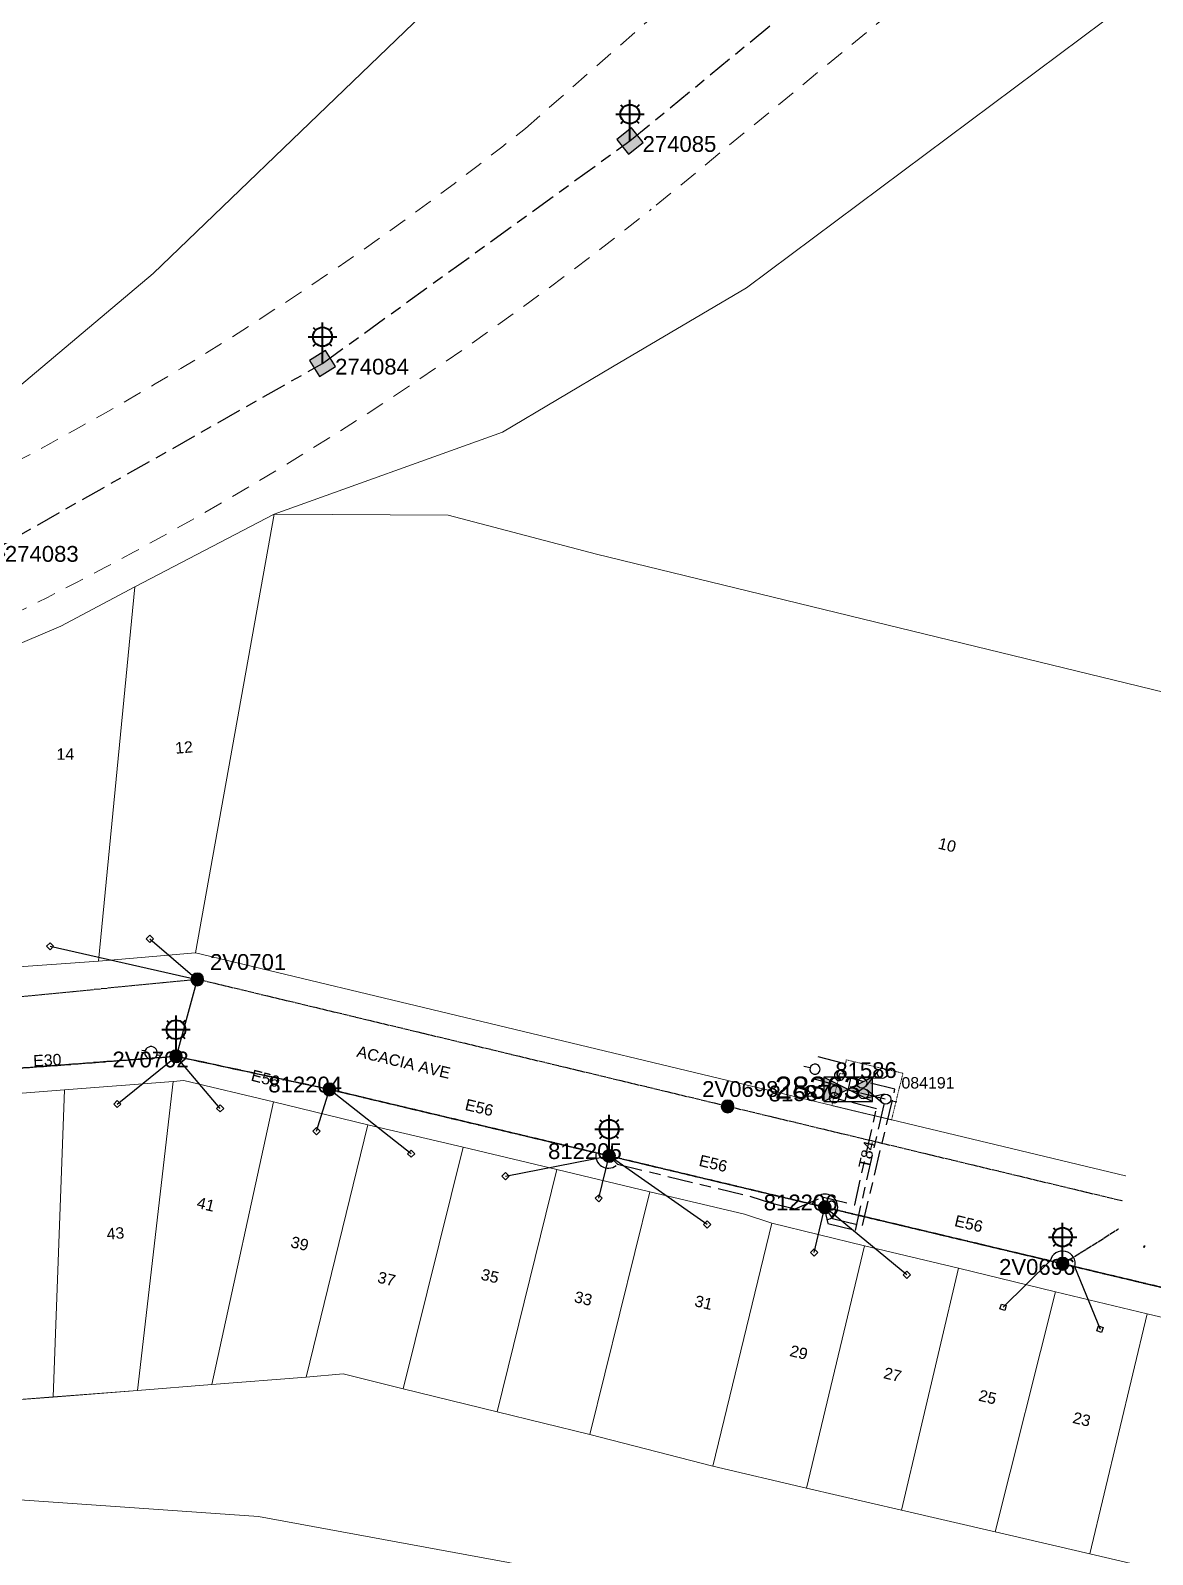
# Model space of a CAD drawing. Header units: metres. Extents: x 304132 to 306101, y 6188673 to 6190119.
# Drawn here: x 304943.7 to 305121, y 6189376.4 to 6189617.4 of the extents above; entities that cross this region are included whole.
import ezdxf
from ezdxf.enums import TextEntityAlignment as Align

# ---------------------------------------------------------------- set-up
doc = ezdxf.new("R2010")
doc.units = ezdxf.units.M
for name, pattern in [('Cable Exist OH', [1, 1, 0]), ('Cable Exist UG', [8.2, 4, -1.2, 1.8, -1.2]), ('Dash', [5, 3, -2]), ('HIDDEN', [0.375, 0.25, -0.125]), ('HIDDEN2', [0.1875, 0.125, -0.0625])]:
    doc.linetypes.add(name, pattern=pattern)
doc.layers.get('0').update_dxf_attribs({"color": 6})
for name, color, linetype, lineweight in [('Cadastre Developer_SP_EXT', 9, 'Continuous', 5), ('Cadastre Land Parcels_SP_EXT', 9, 'Continuous', 5), ('Cadastre Other Property_SP_EXT', 9, 'HIDDEN', 5), ('Cadastre Roads_SP_EXT', 9, 'Continuous', 5)]:
    doc.layers.add(name, color=color, linetype=linetype, lineweight=lineweight)
for name, color, linetype in [('Equip_HV_EXT', 7, 'Continuous'), ('Equip_LV_EXT', 7, 'Continuous'), ('Equip_SP_LV_EXT', 7, 'Continuous'), ('Equip_SP_SL_EXT', 7, 'Continuous'), ('Mains_HV_EXT', 7, 'Continuous'), ('Mains_LV_EXT', 7, 'Continuous'), ('Mains_SL_EXT', 7, 'Continuous'), ('Mains_TR_EXT', 7, 'Continuous'), ('Notes_HV_MISC', 7, 'Continuous'), ('Services_SP_EXT', 7, 'Continuous'), ('Sub_SP_EXT', 7, 'Continuous'), ('SupportsOH_SP_TR_HV_LV_SL_EXT', 7, 'Continuous'), ('SupportsUG_SP_LV_SL_EXT', 7, 'Continuous')]:
    doc.layers.add(name, color=color, linetype=linetype)
doc.styles.add('COLUMN_LABEL', font='arial.ttf')
doc.styles.add('iecARIAL', font='arial.ttf', dxfattribs={"height": 2})
doc.styles.add('POLE_LABEL', font='arial.ttf')
doc.styles.get("Standard").update_dxf_attribs({"font": 'arial.ttf'})
doc.styles.add('SWITCH_LABEL', font='arial.ttf', dxfattribs={"height": 2.5})

# ---------------------------------------------------------------- blocks, each defined once
blk = doc.blocks.new('SUB_PADMOUNT_EXT')
for points in [[(0, 0), (-3.84, 1.92), (-3.84, -1.92)], [(0, 0), (3.84, 1.92), (3.84, -1.92)]]:
    blk.add_hatch(color=256).paths.add_polyline_path(points)
for p, q in [((3.84, 1.92), (-3.84, -1.92)), ((-3.84, 1.92), (3.84, -1.92))]:
    blk.add_line(p, q)
blk.add_lwpolyline([(-3.84, -1.92), (3.84, -1.92), (3.84, 1.92), (-3.84, 1.92)], close=True)
for tag, height, flags, p in [('ASSET_NUM', 3.5, 8, (2, 2)), ('STREET_CODE', 0.2, 9, (1.5, 0)), ('CONSTRUCTED_VOLTAGE', 0.2, 9, (1.5, -0.2)), ('OPERATING_VOLTAGE', 0.2, 9, (1.5, -0.6)), ('ORIENTATION', 0.2, 9, (1.5, -0.8)), ('OWNED_BY', 0.2, 9, (1.5, -1)), ('OPERATED_BY', 0.2, 9, (1.5, -1.2)), ('SECONDARY_VOLTAGE', 0.2, 9, (1.5, -1.6)), ('STATE', 0.2, 9, (1.5, -1.8)), ('SUBSTATION_TYPE', 0.2, 9, (1.5, -2.2)), ('NO_PHASES', 0.2, 9, (1.5, -0.4)), ('MAINTAINED_BY', 0.2, 9, (1.5, -1.4)), ('PARENT', 0.2, 9, (1.5, -2)), ('USAGE', 0.2, 9, (1.5, -2.4)), ('STREETNAME', 0.2, 9, (1.5, -3)), ('SUBURB', 0.2, 9, (1.5, -3.2)), ('Z', 0.2, 1, (1.5, -3.6)), ('LEGEND', 0.2, 9, (1.5, -2.6)), ('LOCATION', 0.2, 9, (1.5, -2.8)), ('NOTES', 0.2, 9, (1.5, -3.4))]:
    blk.add_attdef(tag, text='', height=height, dxfattribs=dict(flags=flags)).set_placement(p, align=Align.MIDDLE_LEFT)
blk = doc.blocks.new('COLUMN_EXT')
blk.add_hatch(color=256).paths.add_polyline_path([(-1.49, 1.48), (-1.49, -1.49), (1.48, -1.49), (1.48, 1.48)])
blk.add_lwpolyline([(-1.49, -1.49), (1.48, -1.49), (1.48, 1.48), (-1.49, 1.48)], close=True)
for tag, height, style, flags, p in [('ASSET_NUM', 2.5, 'COLUMN_LABEL', 8, (2, 2)), ('STRUCTURE_PLANT_NUMBER', 0.2, 'POLE_LABEL', 9, (1.81, 0.03)), ('STREET_CODE', 0.2, 'COLUMN_LABEL', 9, (1.81, -0.2))]:
    blk.add_attdef(tag, text='', height=height, dxfattribs=dict(style=style, flags=flags)).set_placement(p, align=Align.MIDDLE_LEFT)
at = {"flags": 1}
blk.add_attdef('Z', (1.81, -2.35), '', height=0.2, dxfattribs=at)
at = {"flags": 9}
for tag, p in [('COLUMN_TYPE', (1.81, -0.4)), ('OWNED_BY', (1.81, -0.6)), ('STATE', (1.81, -0.8)), ('USAGE', (1.81, -1)), ('STREETNAME', (1.81, -1.6)), ('SUBURB', (1.81, -1.8)), ('LEGEND', (1.81, -1.2)), ('LOCATION', (1.81, -1.4)), ('NOTES', (1.81, -2))]:
    blk.add_attdef(tag, text='', height=0.2, dxfattribs=at).set_placement(p, align=Align.MIDDLE_LEFT)
blk = doc.blocks.new('LV_OH_LINKS_OPEN_EXT')
for p, q in [((-0.17, 4.97), (-0.17, 5.46)), ((0.17, 4.97), (0.17, 5.46)), ((-0.17, 3), (-0.17, 2.5)), ((0.17, 3), (0.17, 2.5))]:
    blk.add_line(p, q)
blk.add_lwpolyline([(0, 2.99, 1), (0, 4.98, 1)], format="xyb", close=True)
at = {"flags": 9}
for tag, p in [('ACTUAL_STATUS', (0, 0)), ('CONSTRUCTED_VOLTAGE', (0, -0.2)), ('OPERATING_VOLTAGE', (0, -0.6)), ('ORIENTATION', (0, -0.8)), ('OWNED_BY', (0, -1)), ('STATE', (0, -1.2)), ('SWITCH_TYPE', (0, -1.4)), ('NO_PHASES', (0, -0.4)), ('USAGE', (0, -1.6)), ('LEGEND', (0, -1.8)), ('NOTES', (0, -2))]:
    blk.add_attdef(tag, text='', height=0.2, dxfattribs=at).set_placement(p, align=Align.MIDDLE_LEFT)
at = {"flags": 1}
blk.add_attdef('Z', (0, 0), '', height=0.2, dxfattribs=at)
blk = doc.blocks.new('SL_LANTERN_EXT')
at = {"lineweight": 40}
for p, q in [((-1.46, 5.68), (-1.06, 5.28)), ((0, 1.97), (0, 6.47)), ((1.46, 5.68), (1.06, 5.28)), ((-2.25, 4.22), (2.25, 4.22)), ((-1.46, 2.76), (-1.06, 3.16)), ((0, 0), (0, 2.72)), ((1.46, 2.76), (1.06, 3.16))]:
    blk.add_line(p, q, dxfattribs=at)
blk.add_circle((0, 4.22), 1.5, dxfattribs=at)
at = {"style": 'iecARIAL', "flags": 8}
blk.add_attdef('ASSET_NUM', (1.5, 1.5), '', height=2.5, dxfattribs=at)
for tag, p, height, flags in [('OPERATING_VOLTAGE', (0.98, -1.65), 0.2, 9), ('ORIENTATION', (0.98, -1.85), 0.2, 9), ('OWNED_BY', (0.98, -2.05), 0.2, 9), ('STATE', (0.98, -2.25), 0.2, 9), ('CONSTRUCTED_VOLTAGE', (0.98, -0.65), 0.2, 9), ('CONTROL_TYPE', (0.98, -0.85), 0.2, 9), ('LANTERN_PURPOSE', (0.98, -1.05), 0.2, 9), ('LANTERN_TYPE', (0.98, -1.25), 0.2, 9), ('NO_PHASES', (0.98, -1.45), 0.2, 9), ('USAGE', (0.98, -2.45), 0.2, 9), ('LNUMBER', (2.18, -3.25), 2.5, 8), ('CEXIST', (0.98, -2.65), 0.2, 9), ('CNEW', (0.98, -2.85), 0.2, 9), ('CNUMBER', (0.98, -3.05), 0.2, 9), ('CREMOVE', (0.98, -3.25), 0.2, 9), ('CREPLACE', (0.98, -3.45), 0.2, 9), ('LKINGHEIGHT', (0.98, -3.65), 0.2, 9), ('LBRACKET', (0.98, -3.85), 0.2, 9), ('LBRACKETVOCAB', (0.98, -4.05), 0.2, 9), ('LCATEGORY', (0.98, -4.25), 0.2, 9), ('LCHARGE1', (0.98, -4.45), 0.2, 9), ('LCHARGE1PERCENT', (0.98, -4.65), 0.2, 9), ('LCHARGE2', (0.98, -4.85), 0.2, 9), ('LCHARGE2PERCENT', (0.98, -5.05), 0.2, 9), ('LCHARGE3', (0.98, -5.25), 0.2, 9), ('LCHARGE3PERCENT', (0.98, -5.45), 0.2, 9), ('LEXIST', (0.98, -5.65), 0.2, 9), ('LLAMP', (0.98, -5.85), 0.2, 9), ('LLAMPVOCAB', (0.98, -6.05), 0.2, 9), ('LMAST', (0.98, -6.25), 0.2, 9), ('LMASTVOCAB', (0.98, -6.45), 0.2, 9), ('LNEW', (0.98, -6.65), 0.2, 9), ('LANTNUMBER', (0.98, -6.85), 0.2, 9), ('LOUTREACH', (0.98, -7.25), 0.2, 9), ('STREETNAME', (0.98, -9.25), 0.2, 9), ('SUBURB', (0.98, -9.45), 0.2, 1), ('LOUTREACHVOCAB', (0.98, -7.45), 0.2, 9), ('LRATECODE', (0.98, -7.65), 0.2, 9), ('LREMOVE', (0.98, -7.85), 0.2, 9), ('LREPLACE', (0.98, -8.05), 0.2, 9), ('LTYPE', (0.98, -8.25), 0.2, 9), ('LTYPEVOCAB', (0.98, -8.45), 0.2, 9), ('LEGEND', (0.98, -8.65), 0.2, 9), ('LOCATION', (0.98, -8.85), 0.2, 9), ('NOTES', (0.98, -9.05), 0.2, 9)]:
    blk.add_attdef(tag, p, '', height=height, dxfattribs=dict(flags=flags))
blk = doc.blocks.new('CCP_EXT')
at = {"flags": 9}
blk.add_attdef('NOTES', text='', height=0.2, dxfattribs=at).set_placement((0, -2), align=Align.MIDDLE_LEFT)
blk.add_wipeout([(0, 0.57), (0.57, 0), (0, -0.57), (-0.57, 0)])
blk.add_lwpolyline([(-0.57, 0), (0, 0.57), (0.57, 0), (0, -0.57), (-0.57, 0)])
at = {"flags": 1}
blk.add_attdef('Z', (0, 0), '', height=0.2, dxfattribs=at)
at = {"flags": 9}
for tag, p in [('CCP_TYPE', (0, 0)), ('CONSTRUCTED_VOLTAGE', (0, -0.2)), ('OPERATING_VOLTAGE', (0, -0.6)), ('ORIENTATION', (0, -0.8)), ('OWNED_BY', (0, -1)), ('STATE', (0, -1.8)), ('NO_PHASES', (0, -0.4)), ('USAGE', (0, -1.2)), ('LEGEND', (0, -1.4)), ('LIFE_SUPPORT', (0, -1.6))]:
    blk.add_attdef(tag, text='', height=0.2, dxfattribs=at).set_placement(p, align=Align.MIDDLE_LEFT)
blk = doc.blocks.new('POLE_EXT')
blk.add_hatch(color=256).paths.add_polyline_path([(-1, 0, 1), (1, 0, 1)])
blk.add_lwpolyline([(-1, 0, 1), (1, 0, 1)], format="xyb", close=True)
for tag, height, flags, p in [('pNumber', 2.5, 8, (-17.84, 2.07)), ('OWNED_BY', 0.2, 9, (1.35, -0.4)), ('SPECIAL_USE', 0.2, 9, (1.35, -0.8)), ('STATE', 0.2, 9, (1.35, -1)), ('cLV', 0.2, 9, (1.35, -1.4)), ('hDepth', 0.2, 9, (1.35, -1.6)), ('hDia', 0.2, 9, (1.35, -1.8)), ('cHV', 0.2, 9, (1.35, -2)), ('PARENT', 0.2, 9, (1.35, -0.6)), ('USAGE', 0.2, 9, (1.35, -1.2)), ('LBRACKET', 0.2, 9, (1.35, -2.2)), ('LExisting', 0.2, 9, (1.35, -2.4)), ('cLinedev', 0.2, 9, (1.35, -3.4)), ('pExisting', 0.2, 9, (1.35, -3.8)), ('pFooting', 0.2, 9, (1.35, -4.4)), ('pNew', 0.2, 9, (1.35, -4.6)), ('LANTNUMBER', 0.2, 9, (1.35, -2.6)), ('LOther', 0.2, 9, (1.35, -2.8)), ('LRemove', 0.2, 9, (1.35, -3)), ('LEGEND', 0.2, 9, (1.35, -3.2)), ('LOCATION', 0.2, 9, (1.35, -3.6)), ('PFNUMBER', 0.2, 9, (1.35, -4)), ('NEWPFNUMBER', 0.2, 9, (1.35, -4.2)), ('pRelocate', 0.2, 9, (1.35, -5)), ('pRemove', 0.2, 9, (1.35, -5.2)), ('pReplace', 0.2, 9, (1.35, -5.4)), ('pStay', 0.2, 9, (1.35, -5.6)), ('pType', 0.2, 9, (1.35, -5.8)), ('cspan', 0.2, 9, (1.35, -6)), ('STREETNAME', 0.2, 9, (1.35, -6.2)), ('SUBURB', 0.2, 9, (1.35, -6.4)), ('OPERATED_BY', 0.2, 9, (1.36, -7.01)), ('NOTES', 0.2, 9, (1.35, -6.6)), ('MAINTAINED_BY', 0.2, 9, (1.36, -6.81))]:
    blk.add_attdef(tag, text='', height=height, dxfattribs=dict(flags=flags)).set_placement(p, align=Align.MIDDLE_LEFT)
at = {"style": 'POLE_LABEL'}
for tag, height, flags, p in [('ASSET_NUM', 2.5, 8, (2, 2)), ('STRUCTURE_PLANT_NUMBER', 0.2, 9, (1.35, 0.03)), ('STREET_CODE', 0.2, 9, (1.35, -0.2))]:
    blk.add_attdef(tag, text='', height=height, dxfattribs=dict(at, flags=flags)).set_placement(p, align=Align.MIDDLE_LEFT)
at = {"flags": 1}
blk.add_attdef('Z', (1.35, -7.33), '', height=0.2, dxfattribs=at)
blk = doc.blocks.new('LV_UG_DFUSE_CLOSED_EXT')
for points in [[(1, 0), (0, 0)], [(5.04, 0.73), (2.16, -0.72)], [(5.05, -0.71), (2.16, 0.72)], [(6.2, 0.01), (7.2, 0.01)]]:
    blk.add_lwpolyline(points)
for centre in [(1.8, 0), (5.4, 0.01)]:
    blk.add_circle(centre, 0.8)
at = {"flags": 9}
for tag, p in [('ACTUAL_STATUS', (0, 0)), ('CONSTRUCTED_VOLTAGE', (0, -0.2)), ('OPERATING_VOLTAGE', (0, -0.6)), ('ORIENTATION', (0, -0.8)), ('STATE', (0, -1)), ('SWITCH_TYPE', (0, -1.2)), ('NO_PHASES', (0, -0.4)), ('USAGE', (0, -1.4)), ('NOTES', (0, -1.6))]:
    blk.add_attdef(tag, text='', height=0.2, dxfattribs=at).set_placement(p, align=Align.MIDDLE_LEFT)
at = {"flags": 1}
blk.add_attdef('Z', (0, 0), '', height=0.2, dxfattribs=at)
blk = doc.blocks.new('SWG_HOLEC_SU_EXT')
blk.add_line((1.8, -2), (5.8, -2))
for points in [[(1, 0), (0, 0)], [(6.6, 0), (7.6, 0)]]:
    blk.add_lwpolyline(points)
for points in [[(1.8, -0.8, 1), (1.8, 0.8, 1)], [(5.8, -0.8, 1), (5.8, 0.8, 1)]]:
    blk.add_lwpolyline(points, format="xyb", close=True)
at = {"style": 'SWITCH_LABEL', "flags": 8}
blk.add_attdef('ASSET_NUM', text='', height=2.5, rotation=179.9544, dxfattribs=at).set_placement((-2.4, 0), align=Align.MIDDLE_LEFT)
at = {"flags": 1}
blk.add_attdef('Z', (0, 0), '', height=0.2, dxfattribs=at)
at = {"flags": 9}
for tag, p in [('ACTUAL_STATUS', (0, -0.4)), ('CONSTRUCTED_VOLTAGE', (0, -0.6)), ('OPERATING_VOLTAGE', (0, -1)), ('ORIENTATION', (0, -1.2)), ('OWNED_BY', (0, -1.4)), ('STATE', (0, -1.8)), ('SWITCH_TYPE', (0, -2)), ('NO_PHASES', (0, -0.8)), ('PARENT', (0, -1.6)), ('USAGE', (0, -2.2)), ('LOCATION', (0, -2.4)), ('STREETNAME', (0, -2.6)), ('SUBURB', (0, -2.8)), ('NOTES', (0, -3))]:
    blk.add_attdef(tag, text='', height=0.2, dxfattribs=at).set_placement(p, align=Align.MIDDLE_LEFT)
at = {"style": 'SWITCH_LABEL', "flags": 9}
blk.add_attdef('STREET_CODE', text='', height=0.2, dxfattribs=at).set_placement((0, -0.2), align=Align.MIDDLE_LEFT)

msp = doc.modelspace()

# ---------------------------------------------------------------- linework, layer by layer
at = {"layer": 'Cadastre Developer_SP_EXT', "linetype": 'Dash'}
for points in [[(305021.93, 6189601.91), (305135.04, 6189701.33), (305140.61, 6189706.17)], [(305176.26, 6189699.64), (305041.82, 6189589.14)]]:
    msp.add_lwpolyline(points, dxfattribs=at)
for points in [[(304891.08, 6189525.93, 0.073435), (305021.93, 6189601.91)], [(305041.82, 6189589.14, -0.074559), (304899.24, 6189506.58)]]:
    msp.add_lwpolyline(points, format="xyb", dxfattribs=at)
at = {"layer": 'Cadastre Land Parcels_SP_EXT', "linetype": 'Continuous'}
for points in [[(304997.04, 6189728.52), (304991.51, 6189729.32), (304985.41, 6189685.82), (304967.47, 6189688.31), (304949.36, 6189690.83), (304935.35, 6189692.79), (304933.53, 6189680.08), (304932.39, 6189672.23), (304938.42, 6189671.39), (304926.72, 6189590.27), (304926, 6189585.3), (304920.47, 6189543.1), (304963.09, 6189578.96), (305031.68, 6189645.04), (305034.84, 6189650.36), (305049.6, 6189675.22), (305051.7, 6189683.95), (305037.17, 6189686.13), (305036.49, 6189681.26), (305021.3, 6189683.44), (305022.04, 6189688.23), (305007.14, 6189690.44), (304992.01, 6189692.69), (304997.04, 6189728.52)], [(305195.9, 6189651.53), (305196.57, 6189655.22), (305116.89, 6189621.51), (305056.89, 6189576.71), (305035.67, 6189564.22), (305018.3, 6189553.92), (304982.19, 6189540.92), (305009.71, 6189540.75), (305033.14, 6189534.61), (305168.88, 6189501.55), (305171.65, 6189516.88), (305174.33, 6189531.62), (305174.94, 6189535.25), (305179.72, 6189561.77), (305182.42, 6189576.74), (305185.11, 6189591.7), (305187.81, 6189606.53), (305190.53, 6189621.59), (305193.23, 6189636.44), (305195.9, 6189651.53)], [(304982.19, 6189540.92), (304960.18, 6189529.43), (304954.46, 6189470.26), (304969.78, 6189471.55), (304982.19, 6189540.92)], [(305168.88, 6189501.55), (305033.14, 6189534.61), (305009.71, 6189540.75), (304982.19, 6189540.92), (304969.78, 6189471.55), (305060.29, 6189449.84), (305155.46, 6189427.02), (305160.79, 6189456.67), (305163.63, 6189471.39), (305166.3, 6189486.4), (305168.88, 6189501.55)], [(304960.18, 6189529.43), (304948.48, 6189523.23), (304937.08, 6189518.39), (304938.88, 6189469.16), (304954.46, 6189470.26), (304960.18, 6189529.43)], [(304947.3, 6189401.34), (304949.09, 6189449.89), (304931.7, 6189448.54), (304933.75, 6189400.3), (304947.3, 6189401.34)], [(304960.59, 6189402.38), (304966.23, 6189451.22), (304949.09, 6189449.89), (304947.3, 6189401.34), (304960.59, 6189402.38)], [(304982.11, 6189447.98), (304967.95, 6189451.38), (304966.23, 6189451.22), (304960.59, 6189402.38), (304972.35, 6189403.32), (304982.11, 6189447.98)], [(304987.27, 6189404.49), (304997.03, 6189444.39), (304982.11, 6189447.98), (304972.35, 6189403.32), (304987.27, 6189404.49)], [(305002.61, 6189402.6), (305012.1, 6189440.83), (304997.03, 6189444.39), (304987.27, 6189404.49), (304993.1, 6189404.97), (305002.61, 6189402.6)], [(305017.48, 6189398.98), (305026.88, 6189437.29), (305012.1, 6189440.83), (305002.61, 6189402.6), (305017.48, 6189398.98)], [(305041.58, 6189433.79), (305026.88, 6189437.29), (305017.48, 6189398.98), (305032.09, 6189395.41), (305041.58, 6189433.79)], [(305051.55, 6189390.37), (305060.9, 6189428.8), (305056.58, 6189430.22), (305041.58, 6189433.79), (305032.09, 6189395.41), (305051.55, 6189390.37)], [(305051.55, 6189390.37), (305066.33, 6189386.93), (305075.51, 6189425.26), (305060.9, 6189428.8), (305051.55, 6189390.37)], [(305081.39, 6189383.45), (305090.38, 6189421.68), (305075.51, 6189425.26), (305066.33, 6189386.93), (305081.39, 6189383.45)], [(305096.17, 6189380.02), (305105.69, 6189417.97), (305090.38, 6189421.68), (305081.39, 6189383.45), (305096.17, 6189380.02)], [(305111.13, 6189376.55), (305120.19, 6189414.49), (305105.69, 6189417.97), (305096.17, 6189380.02), (305111.13, 6189376.55)], [(305125.77, 6189373.13), (305135.16, 6189410.94), (305120.19, 6189414.49), (305111.13, 6189376.55), (305125.77, 6189373.13)], [(305145.03, 6189368.63), (305125.77, 6189373.13), (305111.13, 6189376.55), (305096.17, 6189380.02), (305081.39, 6189383.45), (305066.33, 6189386.93), (305051.55, 6189390.37), (305032.09, 6189395.41), (305017.48, 6189398.98), (305002.61, 6189402.6), (304993.1, 6189404.97), (304987.27, 6189404.49), (304972.35, 6189403.32), (304960.59, 6189402.38), (304947.3, 6189401.33), (304933.75, 6189400.3), (304928.04, 6189399.86), (304920.48, 6189397.25), (304907.72, 6189392.76), (304894.42, 6189388.38), (304979.73, 6189382.46), (305019.24, 6189375.16), (305141.25, 6189347.43), (305145.03, 6189368.63)]]:
    msp.add_lwpolyline(points, close=True, dxfattribs=at)
msp.add_lwpolyline([(305141.25, 6189347.43), (305019.24, 6189375.16), (304979.73, 6189382.46), (304894.42, 6189388.38), (304874.79, 6189388.64), (304854.43, 6189388.95), (304819.53, 6189389.38), (304786.69, 6189389.79), (304770.26, 6189372.97), (304820.04, 6189366.06), (304829.05, 6189364.81), (304985.6, 6189343.1), (305082.86, 6189329.62), (305090.59, 6189328.51), (305102.46, 6189326.92), (305122.25, 6189323.41)], dxfattribs=at)
at = {"layer": 'Cadastre Other Property_SP_EXT', "linetype": 'HIDDEN2'}
msp.add_lwpolyline([(305070.35, 6189447.42), (305079.79, 6189445.16), (305081.6, 6189452.52), (305072.65, 6189454.64), (305072.12, 6189452.41), (305071.63, 6189452.52), (305070.35, 6189447.42)], close=True, dxfattribs=at)
at = {"layer": 'Mains_HV_EXT', "linetype": 'Cable Exist UG'}
msp.add_lwpolyline([(305069.11, 6189431.49), (305070.48, 6189429.56), (305075.19, 6189428.43), (305080.34, 6189450.01), (305073.31, 6189451.73), (305072.95, 6189450)], dxfattribs=at)
at = {"layer": 'Mains_HV_EXT', "linetype": 'Continuous'}
for points in [[(305033.13, 6189439.94, 0.730755), (305036.25, 6189437.96)], [(305070.29, 6189429.87, 0.169889), (305071.04, 6189430.96)]]:
    msp.add_lwpolyline(points, format="xyb", dxfattribs=at)
at = {"layer": 'Mains_LV_EXT', "linetype": 'Cable Exist OH'}
for points in [[(304924.97, 6189452.02), (304966.7, 6189455.2)], [(304966.7, 6189455.2), (304990.94, 6189449.98)]]:
    msp.add_lwpolyline(points, dxfattribs=at)
at = {"layer": 'Mains_LV_EXT', "linetype": 'Cable Exist UG'}
msp.add_lwpolyline([(305069.11, 6189431.49), (305069.74, 6189428.75), (305074.08, 6189427.68), (305078.8, 6189448.41), (305072.89, 6189449.86)], dxfattribs=at)
at = {"layer": 'Mains_LV_EXT', "linetype": 'Continuous'}
for points in [[(305071.2, 6189430.82, 1.021197), (305067.29, 6189431.87)], [(305069.6, 6189429.39, 0.300351), (305071.23, 6189430.87)], [(305108.79, 6189421.93, 0.999988), (305104.87, 6189422.86)]]:
    msp.add_lwpolyline(points, format="xyb", dxfattribs=at)
at = {"layer": 'Mains_SL_EXT', "linetype": 'Cable Exist UG'}
for points in [[(305038.45, 6189599.96), (305092.53, 6189644.41)], [(304989.85, 6189564.76), (305038.45, 6189599.96)], [(304937.65, 6189535.15), (304989.85, 6189564.76)]]:
    msp.add_lwpolyline(points, dxfattribs=at)
at = {"layer": 'Mains_SL_EXT', "linetype": 'Cable Exist OH'}
for points in [[(304966.7, 6189455.2), (304924.97, 6189452.02)], [(305106.83, 6189422.4), (305121.04, 6189431.26)]]:
    msp.add_lwpolyline(points, dxfattribs=at)
at = {"layer": 'Services_SP_EXT'}
msp.add_lwpolyline([(304970.07, 6189467.37), (304966.7, 6189455.2)], dxfattribs=at)

# ---------------------------------------------------------------- block references
at = {"layer": 'Equip_HV_EXT'}
ref = msp.add_blockref('SWG_HOLEC_SU_EXT', (305073.31, 6189451.73), dxfattribs=dict(at, rotation=165.6506677293792))
ref.add_attrib('ASSET_NUM', '81586', dxfattribs={"layer": '0', "height": 2.5, "rotation": 0.3187, "style": 'SWITCH_LABEL'}).set_placement((305070.91, 6189452.98), align=Align.MIDDLE_LEFT)
ref = msp.add_blockref('SWG_HOLEC_SU_EXT', (305072.48, 6189448.18), dxfattribs=dict(at, rotation=164.8047513007346))
ref.add_attrib('ASSET_NUM', '81587', dxfattribs={"layer": '0', "height": 2.5, "rotation": 0.7021, "style": 'SWITCH_LABEL'}).set_placement((305070.08, 6189449.43), align=Align.MIDDLE_RIGHT)
at = {"layer": 'Equip_LV_EXT'}
for p, rotation in [((305073.46, 6189450.22), 25.00851551766406), ((305073.63, 6189449.73), 345.9637567747342)]:
    msp.add_blockref('LV_UG_DFUSE_CLOSED_EXT', p, dxfattribs=dict(at, rotation=rotation))
at = {"layer": 'Equip_SP_LV_EXT', "rotation": 82.04690343135168}
msp.add_blockref('LV_OH_LINKS_OPEN_EXT', (304966.7, 6189455.2), dxfattribs=at)
at = {"layer": 'Equip_SP_SL_EXT'}
for p in [(305038.45, 6189599.96), (305038.45, 6189599.96), (304989.85, 6189564.76), (304989.85, 6189564.76), (304966.7, 6189455.2), (305035.16, 6189439.46), (305106.83, 6189422.4)]:
    msp.add_blockref('SL_LANTERN_EXT', p, dxfattribs=at)
at = {"layer": 'Equip_SP_SL_EXT', "rotation": 167.9402321291874}
msp.add_blockref('SL_LANTERN_EXT', (305121.04, 6189431.26), dxfattribs=at)
at = {"layer": 'Sub_SP_EXT'}
ref = msp.add_blockref('SUB_PADMOUNT_EXT', (305072.95, 6189450), dxfattribs=dict(at, rotation=359.9753115334303))
ref.add_attrib('ASSET_NUM', '28363', dxfattribs={"layer": '0', "height": 3.5}).set_placement((305074.95, 6189450.25), align=Align.MIDDLE_RIGHT)
at = {"layer": 'SupportsOH_SP_TR_HV_LV_SL_EXT'}
ref = msp.add_blockref('POLE_EXT', (304970.07, 6189467.37), dxfattribs=at)
ref.add_attrib('ASSET_NUM', '2V0701', dxfattribs={"layer": '0', "height": 2.5, "style": 'POLE_LABEL'}).set_placement((304972.07, 6189468.12), align=Align.BOTTOM_LEFT)
ref = msp.add_blockref('POLE_EXT', (304966.7, 6189455.2), dxfattribs=at)
ref.add_attrib('ASSET_NUM', '2V0702', dxfattribs={"layer": '0', "height": 2.5, "style": 'POLE_LABEL'}).set_placement((304968.7, 6189455.95), align=Align.TOP_RIGHT)
ref = msp.add_blockref('POLE_EXT', (304990.94, 6189449.98), dxfattribs=at)
ref.add_attrib('ASSET_NUM', '812204', dxfattribs={"layer": '0', "height": 2.5, "style": 'POLE_LABEL'}).set_placement((304992.94, 6189450.74), align=Align.MIDDLE_RIGHT)
ref = msp.add_blockref('POLE_EXT', (305053.88, 6189447.28), dxfattribs=at)
ref.add_attrib('ASSET_NUM', '2V0698', dxfattribs={"layer": '0', "height": 2.5, "style": 'POLE_LABEL'}).set_placement((305055.88, 6189448.03), align=Align.BOTTOM_CENTER)
ref = msp.add_blockref('POLE_EXT', (305035.16, 6189439.46), dxfattribs=at)
ref.add_attrib('ASSET_NUM', '812205', dxfattribs={"layer": '0', "height": 2.5, "style": 'POLE_LABEL'}).set_placement((305037.16, 6189440.21), align=Align.MIDDLE_RIGHT)
ref = msp.add_blockref('POLE_EXT', (305121.04, 6189431.26), dxfattribs=at)
ref.add_attrib('ASSET_NUM', '814754', dxfattribs={"layer": '0', "height": 2.5, "style": 'POLE_LABEL'}).set_placement((305123.04, 6189432.01), align=Align.BOTTOM_LEFT)
ref = msp.add_blockref('POLE_EXT', (305069.25, 6189431.34), dxfattribs=at)
ref.add_attrib('ASSET_NUM', '812206', dxfattribs={"layer": '0', "height": 2.5, "style": 'POLE_LABEL'}).set_placement((305071.25, 6189432.09), align=Align.MIDDLE_RIGHT)
ref = msp.add_blockref('POLE_EXT', (305106.83, 6189422.4), dxfattribs=at)
ref.add_attrib('ASSET_NUM', '2V0696', dxfattribs={"layer": '0', "height": 2.5, "style": 'POLE_LABEL'}).set_placement((305108.83, 6189423.15), align=Align.TOP_RIGHT)
at = {"layer": 'SupportsUG_SP_LV_SL_EXT'}
ref = msp.add_blockref('COLUMN_EXT', (305038.45, 6189599.96), dxfattribs=dict(at, rotation=38.30341089835851))
ref.add_attrib('ASSET_NUM', '274085', dxfattribs={"layer": '0', "height": 2.5, "style": 'COLUMN_LABEL'}).set_placement((305040.45, 6189600.71), align=Align.TOP_LEFT)
ref = msp.add_blockref('COLUMN_EXT', (304989.85, 6189564.76), dxfattribs=dict(at, rotation=31.78979022453871))
ref.add_attrib('ASSET_NUM', '274084', dxfattribs={"layer": '0', "height": 2.5, "style": 'COLUMN_LABEL'}).set_placement((304991.85, 6189565.51), align=Align.TOP_LEFT)
ref = msp.add_blockref('COLUMN_EXT', (304937.65, 6189535.15), dxfattribs=dict(at, rotation=25.50326091809061))
ref.add_attrib('ASSET_NUM', '274083', dxfattribs={"layer": '0', "height": 2.5, "style": 'COLUMN_LABEL'}).set_placement((304939.66, 6189535.9), align=Align.TOP_LEFT)

# ---------------------------------------------------------------- texts
at = {"layer": 'Cadastre Land Parcels_SP_EXT'}
for s, rotation, p in [('12', 4.8319, (304966.65, 6189503.04)), ('10', 346.5196, (305087.02, 6189488.07)), ('41', 346.4773, (304969.85, 6189431.26)), ('43', 4.4523, (304955.8, 6189426.21)), ('39', 346.6404, (304984.69, 6189425.04)), ('37', 346.6035, (304998.42, 6189419.46)), ('35', 346.6121, (305014.77, 6189419.92)), ('33', 346.6276, (305029.51, 6189416.37)), ('31', 346.4921, (305048.54, 6189415.72)), ('29', 346.3957, (305063.57, 6189407.84)), ('27', 346.3974, (305078.4, 6189404.33)), ('25', 346.4551, (305093.41, 6189400.78)), ('23', 346.6471, (305108.29, 6189397.26))]:
    msp.add_text(s, height=1.8, rotation=rotation, dxfattribs=at).set_placement(p)
msp.add_text('14', height=1.8, dxfattribs=at).set_placement((304947.81, 6189502.09))
at = {"layer": 'Cadastre Other Property_SP_EXT'}
msp.add_text('084191', height=1.8, dxfattribs=at).set_placement((305081.36, 6189450.11))
at = {"layer": 'Cadastre Roads_SP_EXT'}
msp.add_text('ACACIA AVE', height=1.8, rotation=346.4652, dxfattribs=at).set_placement((304995.13, 6189455.16))
at = {"layer": 'Mains_LV_EXT'}
for s, rotation, p in [('E30', 2.9127, (304944.17, 6189453.59)), ('E56', 345.4757, (304978.43, 6189451.39)), ('E56', 346.6067, (305012.25, 6189446.75)), ('T84', 77.108, (305076.29, 6189437.34)), ('E56', 346.6121, (305049.23, 6189437.91)), ('E56', 346.6124, (305089.62, 6189428.39))]:
    msp.add_text(s, height=1.8, rotation=rotation, dxfattribs=at).set_placement(p)

# ---------------------------------------------------------------- next in the draw order: block references
at = {"layer": 'Services_SP_EXT'}
for p in [(304962.55, 6189473.78), (304946.79, 6189472.6), (304957.42, 6189447.66), (304973.67, 6189446.97), (304988.9, 6189443.36), (305003.86, 6189439.8), (305018.78, 6189436.25), (305033.51, 6189432.75), (305050.65, 6189428.6), (305067.58, 6189424.19), (305082.21, 6189420.64)]:
    msp.add_blockref('CCP_EXT', p, dxfattribs=at)
for p, rotation in [((305097.43, 6189415.53), 298.6731464806568), ((305112.75, 6189412.06), 26.56505118900984)]:
    msp.add_blockref('CCP_EXT', p, dxfattribs=dict(at, rotation=rotation))

# ---------------------------------------------------------------- next in the draw order: linework, layer by layer
at = {"layer": 'Cadastre Roads_SP_EXT', "linetype": 'Continuous'}
for points in [[(305031.68, 6189645.04), (304963.09, 6189578.96), (304920.47, 6189543.09), (304919.78, 6189542.21), (304831.2, 6189504.92), (304817.25, 6189499.06), (304799.16, 6189491.47), (304782.38, 6189484.46), (304765.51, 6189477.4), (304748.54, 6189470.28), (304743.79, 6189468.27), (304732.11, 6189462.24), (304715.87, 6189453.81)], [(304709.88, 6189401.29), (304759.61, 6189438.66), (304775.75, 6189446.9), (304792.39, 6189454.95), (304808.81, 6189462.95), (304817.91, 6189467.35), (304823.69, 6189470.15), (304825.09, 6189470.76), (304842.05, 6189478), (304858.8, 6189485.13), (304875.36, 6189492.18), (304892.34, 6189499.39), (304914.63, 6189508.87), (304937.08, 6189518.39), (304948.48, 6189523.23), (304960.18, 6189529.43), (304982.19, 6189540.92), (305018.3, 6189553.92), (305035.68, 6189564.22), (305056.89, 6189576.71), (305116.89, 6189621.51)]]:
    msp.add_lwpolyline(points, dxfattribs=at)
at = {"layer": 'Mains_HV_EXT', "linetype": 'Cable Exist OH'}
for points in [[(304855.67, 6189424.53), (304888.89, 6189439.12), (304924.97, 6189452.02), (304966.7, 6189455.2), (304990.94, 6189449.98), (305035.13, 6189439.46)], [(305069.29, 6189431.33), (305230.05, 6189393.05)]]:
    msp.add_lwpolyline(points, dxfattribs=at)
at = {"layer": 'Mains_HV_EXT', "linetype": 'Cable Exist UG'}
msp.add_lwpolyline([(305035.16, 6189439.44), (305036.46, 6189438.13), (305057.39, 6189433.09), (305060.83, 6189431.96), (305064.58, 6189431.08), (305068.85, 6189432.96), (305073.97, 6189431.72), (305077.4, 6189446.9), (305072.49, 6189448.2), (305072.96, 6189449.94)], dxfattribs=at)
at = {"layer": 'Mains_LV_EXT', "linetype": 'Cable Exist OH'}
for points in [[(304990.94, 6189449.98), (305035.16, 6189439.46)], [(305035.16, 6189439.46), (305069.25, 6189431.34)], [(305069.25, 6189431.34), (305106.83, 6189422.4)], [(305106.83, 6189422.4), (305144.58, 6189413.41)]]:
    msp.add_lwpolyline(points, dxfattribs=at)
at = {"layer": 'Mains_SL_EXT', "linetype": 'Cable Exist OH'}
for points in [[(305035.16, 6189439.46), (304990.94, 6189449.98), (304966.7, 6189455.2)], [(305106.83, 6189422.4), (305069.25, 6189431.34), (305035.16, 6189439.46)], [(305144.58, 6189413.41), (305106.83, 6189422.4)]]:
    msp.add_lwpolyline(points, dxfattribs=at)
at = {"layer": 'Mains_TR_EXT', "linetype": 'Cable Exist OH'}
msp.add_lwpolyline([(305445.91, 6189915.75), (305378.72, 6189860.27), (305353.69, 6189826.56), (305330.85, 6189796.76), (305287.87, 6189741.93), (305266.62, 6189680.24), (305257.64, 6189630.24), (305250.61, 6189589.64), (305242.4, 6189543.15), (305233.92, 6189494.38), (305226.44, 6189451.63), (305218.78, 6189408.39), (305136.26, 6189427.53), (305053.88, 6189447.28), (304970.07, 6189467.37), (304909.05, 6189461.29), (304850.58, 6189435.72)], dxfattribs=at)
at = {"layer": 'Services_SP_EXT'}
for points in [[(304962.55, 6189473.78), (304970.07, 6189467.37)], [(304946.79, 6189472.6), (304970.07, 6189467.37)], [(304957.42, 6189447.66), (304966.7, 6189455.2)], [(304973.67, 6189446.97), (304966.7, 6189455.2)], [(304988.9, 6189443.36), (304990.94, 6189449.98)], [(305003.86, 6189439.8), (304990.94, 6189449.98)], [(305018.78, 6189436.25), (305035.16, 6189439.46)], [(305033.51, 6189432.75), (305035.16, 6189439.46)], [(305050.65, 6189428.6), (305035.16, 6189439.46)], [(305067.58, 6189424.19), (305069.25, 6189431.34)], [(305082.21, 6189420.64), (305069.25, 6189431.34)], [(305104.87, 6189422.86), (305097.43, 6189415.53)], [(305108.71, 6189421.95), (305112.75, 6189412.06)]]:
    msp.add_lwpolyline(points, dxfattribs=at)

# ---------------------------------------------------------------- next in the draw order: wipeouts: each hides what was drawn before it
at = {"color": 7, "linetype": 'Continuous'}
msp.add_wipeout([(305121.04, 6189467.19), (305115.32, 6189425.18), (305228.78, 6189428.01), (305229.17, 6189467.19)], dxfattribs=at).dxf.layer = 'Notes_HV_MISC'

doc.saveas('drawing.dxf')
